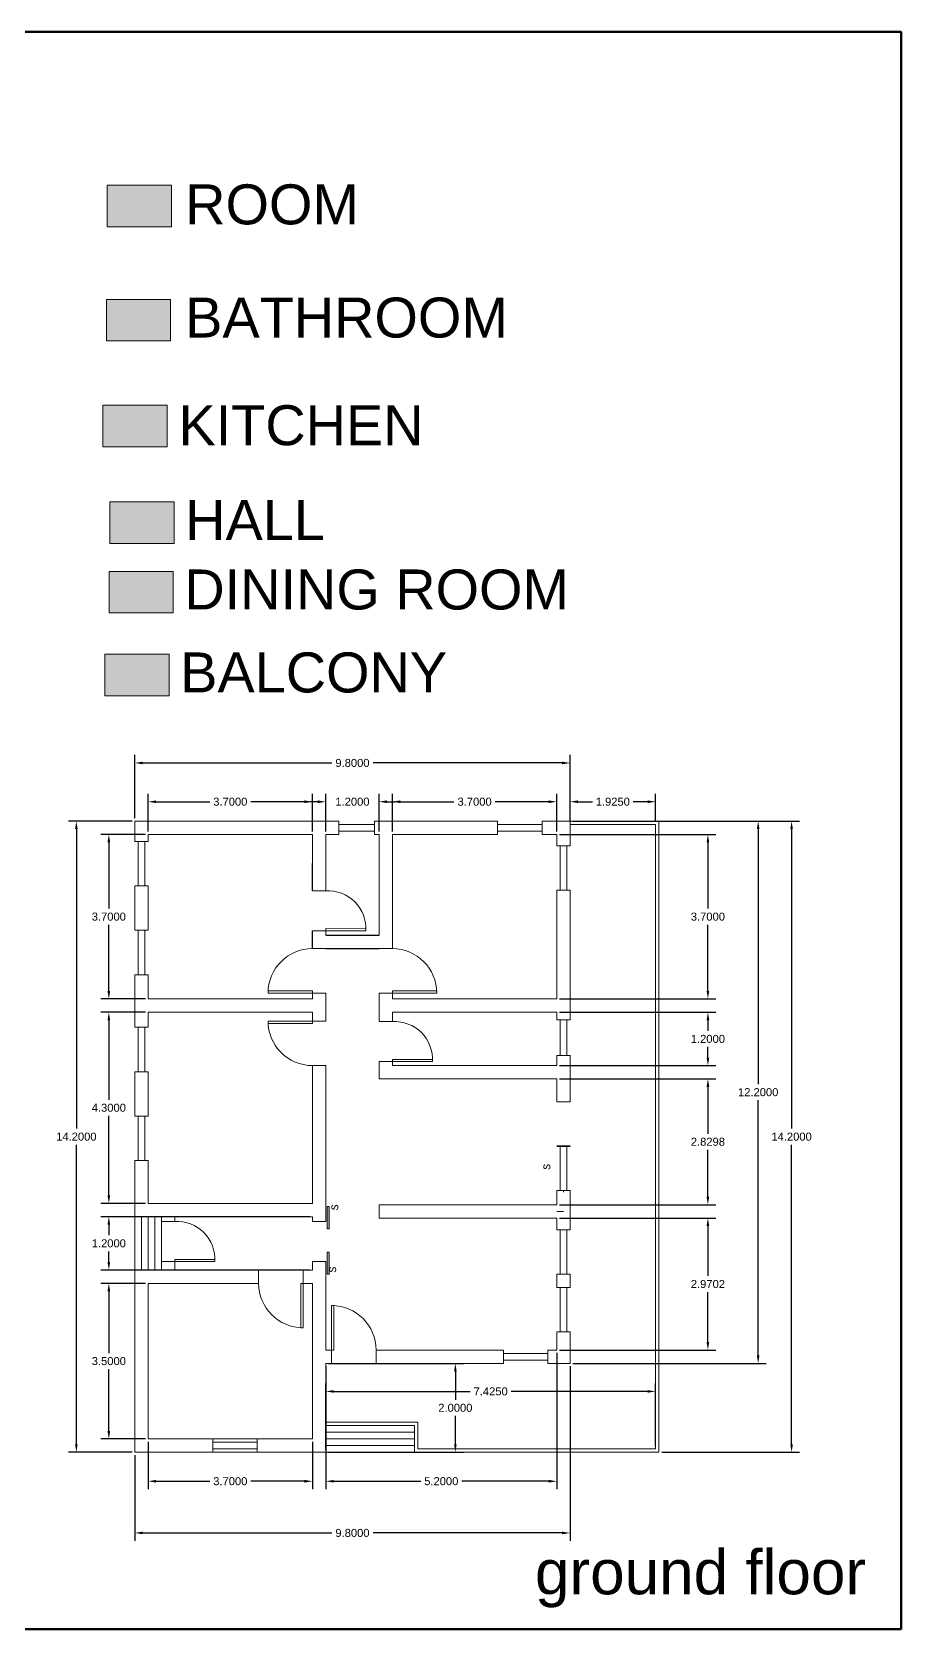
# Model space of a CAD drawing. Header units: inches. Extents: x -59 to 212, y 9 to 737.
# Drawn here: x -39.35 to -19.78, y 455.72 to 491.65 of the extents above; entities that cross this region are included whole.
import ezdxf

# ---------------------------------------------------------------- set-up
doc = ezdxf.new("R2010")
doc.units = ezdxf.units.IN
doc.header["$MEASUREMENT"] = 0
doc.linetypes.add('ACAD_ISO02W100', pattern=[15, 12, -3])
doc.layers.add('A_WALL_3D', color=1, linetype='Continuous')
doc.styles.get("Standard").update_dxf_attribs({"font": 'arial.ttf'})
doc.styles.add('STYLUS', font='stylu.ttf')
doc.dimstyles.get("Standard").update_dxf_attribs({"dimtxt": 0.18, "dimasz": 0.18, "dimexe": 0.18, "dimexo": 0.0625, "dimgap": 0.09, "dimtad": 0, "dimtih": 1, "dimtoh": 1, "dimdec": 4, "dimzin": 0, "dimdsep": 46, "dimtxsty": 'Standard', "dimcen": 0.09, "dimadec": 0, "dimazin": 0, "dimtfac": 1, "dimtdec": 4, "dimtofl": 0, "dimtmove": 0, "dimatfit": 3, "dimfxl": 1, "dimtolj": 1, "dimtzin": 0, "dimarcsym": 0})

# ---------------------------------------------------------------- blocks, each defined once
blk = doc.blocks.new('*D43')
at = {"color": 0, "lineweight": -2, "transparency": 16777216}
for p, q in [((-36.731, 473.661), (-36.731, 474.514)), ((-36.551, 474.334), (-35.345, 474.334)), ((-33.211, 474.334), (-34.418, 474.334)), ((-33.031, 473.661), (-33.031, 474.514))]:
    blk.add_line(p, q, dxfattribs=at)
at = {"color": 0, "transparency": 16777216}
for points in [[(-36.551, 474.364), (-36.551, 474.304), (-36.731, 474.334)], [(-33.211, 474.364), (-33.211, 474.304), (-33.031, 474.334)]]:
    blk.add_solid(points, dxfattribs=at)
at = {"layer": 'Defpoints', "color": 0, "transparency": 16777216}
for p in [(-33.031, 474.334), (-36.731, 473.598), (-33.031, 473.598)]:
    blk.add_point(p, dxfattribs=at)
at = {"color": 0, "lineweight": 0, "transparency": 16777216, "insert": (-34.881, 474.334), "char_height": 0.18, "attachment_point": 5}
blk.add_mtext('\\A1;3.7000', dxfattribs=at)
blk = doc.blocks.new('*D44')
at = {"color": 0, "lineweight": -2, "transparency": 16777216}
for p, q in [((-32.911, 474.334), (-33.091, 474.334)), ((-32.731, 473.661), (-32.731, 474.514)), ((-31.531, 473.661), (-31.531, 474.514)), ((-31.351, 474.334), (-31.171, 474.334))]:
    blk.add_line(p, q, dxfattribs=at)
at = {"color": 0, "transparency": 16777216}
for points in [[(-32.911, 474.364), (-32.911, 474.304), (-32.731, 474.334)], [(-31.351, 474.364), (-31.351, 474.304), (-31.531, 474.334)]]:
    blk.add_solid(points, dxfattribs=at)
at = {"layer": 'Defpoints', "color": 0, "transparency": 16777216}
for p in [(-31.531, 474.334), (-32.731, 473.598), (-31.531, 473.598)]:
    blk.add_point(p, dxfattribs=at)
at = {"color": 0, "lineweight": 0, "transparency": 16777216, "insert": (-32.131, 474.334), "char_height": 0.18, "attachment_point": 5}
blk.add_mtext('\\A1;1.2000', dxfattribs=at)
blk = doc.blocks.new('*D45')
at = {"color": 0, "lineweight": -2, "transparency": 16777216}
for p, q in [((-31.231, 473.661), (-31.231, 474.514)), ((-31.051, 474.334), (-29.845, 474.334)), ((-27.711, 474.334), (-28.918, 474.334)), ((-27.531, 473.661), (-27.531, 474.514))]:
    blk.add_line(p, q, dxfattribs=at)
at = {"color": 0, "transparency": 16777216}
for points in [[(-31.051, 474.364), (-31.051, 474.304), (-31.231, 474.334)], [(-27.711, 474.364), (-27.711, 474.304), (-27.531, 474.334)]]:
    blk.add_solid(points, dxfattribs=at)
at = {"layer": 'Defpoints', "color": 0, "transparency": 16777216}
for p in [(-27.531, 474.334), (-31.231, 473.598), (-27.531, 473.598)]:
    blk.add_point(p, dxfattribs=at)
at = {"color": 0, "lineweight": 0, "transparency": 16777216, "insert": (-29.381, 474.334), "char_height": 0.18, "attachment_point": 5}
blk.add_mtext('\\A1;3.7000', dxfattribs=at)
blk = doc.blocks.new('*D46')
at = {"color": 0, "lineweight": -2, "transparency": 16777216}
for p, q in [((-27.231, 473.886), (-27.231, 474.514)), ((-27.051, 474.334), (-26.724, 474.334)), ((-25.486, 474.334), (-25.814, 474.334)), ((-25.306, 473.886), (-25.306, 474.514))]:
    blk.add_line(p, q, dxfattribs=at)
at = {"color": 0, "transparency": 16777216}
for points in [[(-27.051, 474.364), (-27.051, 474.304), (-27.231, 474.334)], [(-25.486, 474.364), (-25.486, 474.304), (-25.306, 474.334)]]:
    blk.add_solid(points, dxfattribs=at)
at = {"layer": 'Defpoints', "color": 0, "transparency": 16777216}
for p in [(-25.306, 474.334), (-27.231, 473.823), (-25.306, 473.823)]:
    blk.add_point(p, dxfattribs=at)
at = {"color": 0, "lineweight": 0, "transparency": 16777216, "insert": (-26.269, 474.334), "char_height": 0.18, "attachment_point": 5}
blk.add_mtext('\\A1;1.9250', dxfattribs=at)
blk = doc.blocks.new('*D47')
at = {"color": 0, "lineweight": -2, "transparency": 16777216}
for p, q in [((-36.794, 473.598), (-37.796, 473.598)), ((-37.616, 473.418), (-37.616, 471.93)), ((-37.616, 470.078), (-37.616, 471.566)), ((-36.794, 469.898), (-37.796, 469.898))]:
    blk.add_line(p, q, dxfattribs=at)
at = {"color": 0, "transparency": 16777216}
for points in [[(-37.646, 473.418), (-37.586, 473.418), (-37.616, 473.598)], [(-37.646, 470.078), (-37.586, 470.078), (-37.616, 469.898)]]:
    blk.add_solid(points, dxfattribs=at)
at = {"layer": 'Defpoints', "color": 0, "transparency": 16777216}
for p in [(-36.731, 473.598), (-37.616, 469.898), (-36.731, 469.898)]:
    blk.add_point(p, dxfattribs=at)
at = {"color": 0, "lineweight": 0, "transparency": 16777216, "insert": (-37.616, 471.748), "char_height": 0.18, "attachment_point": 5}
blk.add_mtext('\\A1;3.7000', dxfattribs=at)
blk = doc.blocks.new('*D48')
at = {"color": 0, "lineweight": -2, "transparency": 16777216}
for p, q in [((-36.794, 469.598), (-37.796, 469.598)), ((-37.616, 469.418), (-37.616, 467.63)), ((-37.616, 465.478), (-37.616, 467.266)), ((-36.794, 465.298), (-37.796, 465.298))]:
    blk.add_line(p, q, dxfattribs=at)
at = {"color": 0, "transparency": 16777216}
for points in [[(-37.646, 469.418), (-37.586, 469.418), (-37.616, 469.598)], [(-37.646, 465.478), (-37.586, 465.478), (-37.616, 465.298)]]:
    blk.add_solid(points, dxfattribs=at)
at = {"layer": 'Defpoints', "color": 0, "transparency": 16777216}
for p in [(-36.731, 469.598), (-37.616, 465.298), (-36.731, 465.298)]:
    blk.add_point(p, dxfattribs=at)
at = {"color": 0, "lineweight": 0, "transparency": 16777216, "insert": (-37.616, 467.448), "char_height": 0.18, "attachment_point": 5}
blk.add_mtext('\\A1;4.3000', dxfattribs=at)
blk = doc.blocks.new('*D49')
at = {"color": 0, "lineweight": -2, "transparency": 16777216}
for p, q in [((-33.094, 464.998), (-37.796, 464.998)), ((-37.616, 464.818), (-37.616, 464.58)), ((-37.616, 463.978), (-37.616, 464.216)), ((-33.094, 463.798), (-37.796, 463.798))]:
    blk.add_line(p, q, dxfattribs=at)
at = {"color": 0, "transparency": 16777216}
for points in [[(-37.646, 464.818), (-37.586, 464.818), (-37.616, 464.998)], [(-37.646, 463.978), (-37.586, 463.978), (-37.616, 463.798)]]:
    blk.add_solid(points, dxfattribs=at)
at = {"layer": 'Defpoints', "color": 0, "transparency": 16777216}
for p in [(-33.031, 464.998), (-37.616, 463.798), (-33.031, 463.798)]:
    blk.add_point(p, dxfattribs=at)
at = {"color": 0, "lineweight": 0, "transparency": 16777216, "insert": (-37.616, 464.398), "char_height": 0.18, "attachment_point": 5}
blk.add_mtext('\\A1;1.2000', dxfattribs=at)
blk = doc.blocks.new('*D50')
at = {"color": 0, "lineweight": -2, "transparency": 16777216}
for p, q in [((-36.794, 463.498), (-37.796, 463.498)), ((-37.616, 463.318), (-37.616, 461.93)), ((-37.616, 460.178), (-37.616, 461.566)), ((-36.794, 459.998), (-37.796, 459.998))]:
    blk.add_line(p, q, dxfattribs=at)
at = {"color": 0, "transparency": 16777216}
for points in [[(-37.646, 463.318), (-37.586, 463.318), (-37.616, 463.498)], [(-37.646, 460.178), (-37.586, 460.178), (-37.616, 459.998)]]:
    blk.add_solid(points, dxfattribs=at)
at = {"layer": 'Defpoints', "color": 0, "transparency": 16777216}
for p in [(-36.731, 463.498), (-37.616, 459.998), (-36.731, 459.998)]:
    blk.add_point(p, dxfattribs=at)
at = {"color": 0, "lineweight": 0, "transparency": 16777216, "insert": (-37.616, 461.748), "char_height": 0.18, "attachment_point": 5}
blk.add_mtext('\\A1;3.5000', dxfattribs=at)
blk = doc.blocks.new('*D51')
at = {"color": 0, "lineweight": -2, "transparency": 16777216}
for p, q in [((-36.731, 459.936), (-36.731, 458.866)), ((-33.031, 459.936), (-33.031, 458.866)), ((-36.551, 459.046), (-35.345, 459.046)), ((-33.211, 459.046), (-34.418, 459.046))]:
    blk.add_line(p, q, dxfattribs=at)
at = {"color": 0, "transparency": 16777216}
for points in [[(-36.551, 459.076), (-36.551, 459.016), (-36.731, 459.046)], [(-33.211, 459.076), (-33.211, 459.016), (-33.031, 459.046)]]:
    blk.add_solid(points, dxfattribs=at)
at = {"layer": 'Defpoints', "color": 0, "transparency": 16777216}
for p in [(-36.731, 459.998), (-33.031, 459.998), (-33.031, 459.046)]:
    blk.add_point(p, dxfattribs=at)
at = {"color": 0, "lineweight": 0, "transparency": 16777216, "insert": (-34.881, 459.046), "char_height": 0.18, "attachment_point": 5}
blk.add_mtext('\\A1;3.7000', dxfattribs=at)
blk = doc.blocks.new('*D52')
at = {"color": 0, "lineweight": -2, "transparency": 16777216}
for p, q in [((-27.531, 461.936), (-27.531, 458.866)), ((-32.731, 461.636), (-32.731, 458.866)), ((-32.551, 459.046), (-30.595, 459.046)), ((-27.711, 459.046), (-29.668, 459.046))]:
    blk.add_line(p, q, dxfattribs=at)
at = {"color": 0, "transparency": 16777216}
for points in [[(-32.551, 459.076), (-32.551, 459.016), (-32.731, 459.046)], [(-27.711, 459.076), (-27.711, 459.016), (-27.531, 459.046)]]:
    blk.add_solid(points, dxfattribs=at)
at = {"layer": 'Defpoints', "color": 0, "transparency": 16777216}
for p in [(-27.531, 461.998), (-32.731, 461.698), (-27.531, 459.046)]:
    blk.add_point(p, dxfattribs=at)
at = {"color": 0, "lineweight": 0, "transparency": 16777216, "insert": (-30.131, 459.046), "char_height": 0.18, "attachment_point": 5}
blk.add_mtext('\\A1;5.2000', dxfattribs=at)
blk = doc.blocks.new('*D53')
at = {"color": 0, "lineweight": -2, "transparency": 16777216}
for p, q in [((-27.469, 464.968), (-23.948, 464.968)), ((-24.128, 464.788), (-24.128, 463.665)), ((-24.128, 462.178), (-24.128, 463.301)), ((-27.469, 461.998), (-23.948, 461.998))]:
    blk.add_line(p, q, dxfattribs=at)
at = {"color": 0, "transparency": 16777216}
for points in [[(-24.158, 464.788), (-24.098, 464.788), (-24.128, 464.968)], [(-24.158, 462.178), (-24.098, 462.178), (-24.128, 461.998)]]:
    blk.add_solid(points, dxfattribs=at)
at = {"layer": 'Defpoints', "color": 0, "transparency": 16777216}
for p in [(-27.531, 464.968), (-24.128, 464.968), (-27.531, 461.998)]:
    blk.add_point(p, dxfattribs=at)
at = {"color": 0, "lineweight": 0, "transparency": 16777216, "insert": (-24.128, 463.483), "char_height": 0.18, "attachment_point": 5}
blk.add_mtext('\\A1;2.9702', dxfattribs=at)
blk = doc.blocks.new('*D54')
at = {"color": 0, "lineweight": -2, "transparency": 16777216}
for p, q in [((-27.469, 468.098), (-23.948, 468.098)), ((-24.128, 467.918), (-24.128, 466.865)), ((-24.128, 465.448), (-24.128, 466.501)), ((-27.469, 465.268), (-23.948, 465.268))]:
    blk.add_line(p, q, dxfattribs=at)
at = {"color": 0, "transparency": 16777216}
for points in [[(-24.158, 467.918), (-24.098, 467.918), (-24.128, 468.098)], [(-24.158, 465.448), (-24.098, 465.448), (-24.128, 465.268)]]:
    blk.add_solid(points, dxfattribs=at)
at = {"layer": 'Defpoints', "color": 0, "transparency": 16777216}
for p in [(-27.531, 468.098), (-24.128, 468.098), (-27.531, 465.268)]:
    blk.add_point(p, dxfattribs=at)
at = {"color": 0, "lineweight": 0, "transparency": 16777216, "insert": (-24.128, 466.683), "char_height": 0.18, "attachment_point": 5}
blk.add_mtext('\\A1;2.8298', dxfattribs=at)
blk = doc.blocks.new('*D42')
at = {"color": 0, "lineweight": -2, "transparency": 16777216}
for p, q in [((-27.469, 469.598), (-23.948, 469.598)), ((-24.128, 469.418), (-24.128, 469.18)), ((-24.128, 468.578), (-24.128, 468.816)), ((-27.469, 468.398), (-23.948, 468.398))]:
    blk.add_line(p, q, dxfattribs=at)
at = {"color": 0, "transparency": 16777216}
for points in [[(-24.158, 469.418), (-24.098, 469.418), (-24.128, 469.598)], [(-24.158, 468.578), (-24.098, 468.578), (-24.128, 468.398)]]:
    blk.add_solid(points, dxfattribs=at)
at = {"layer": 'Defpoints', "color": 0, "transparency": 16777216}
for p in [(-27.531, 469.598), (-24.128, 469.598), (-27.531, 468.398)]:
    blk.add_point(p, dxfattribs=at)
at = {"color": 0, "lineweight": 0, "transparency": 16777216, "insert": (-24.128, 468.998), "char_height": 0.18, "attachment_point": 5}
blk.add_mtext('\\A1;1.2000', dxfattribs=at)
blk = doc.blocks.new('*D55')
at = {"color": 0, "lineweight": -2, "transparency": 16777216}
for p, q in [((-27.469, 473.598), (-23.948, 473.598)), ((-24.128, 473.418), (-24.128, 471.93)), ((-24.128, 470.078), (-24.128, 471.566)), ((-27.469, 469.898), (-23.948, 469.898))]:
    blk.add_line(p, q, dxfattribs=at)
at = {"color": 0, "transparency": 16777216}
for points in [[(-24.158, 473.418), (-24.098, 473.418), (-24.128, 473.598)], [(-24.158, 470.078), (-24.098, 470.078), (-24.128, 469.898)]]:
    blk.add_solid(points, dxfattribs=at)
at = {"layer": 'Defpoints', "color": 0, "transparency": 16777216}
for p in [(-27.531, 473.598), (-24.128, 473.598), (-27.531, 469.898)]:
    blk.add_point(p, dxfattribs=at)
at = {"color": 0, "lineweight": 0, "transparency": 16777216, "insert": (-24.128, 471.748), "char_height": 0.18, "attachment_point": 5}
blk.add_mtext('\\A1;3.7000', dxfattribs=at)
blk = doc.blocks.new('*D56')
at = {"color": 0, "lineweight": -2, "transparency": 16777216}
for p, q in [((-27.231, 461.636), (-27.231, 457.703)), ((-37.031, 459.636), (-37.031, 457.703)), ((-36.851, 457.883), (-32.595, 457.883)), ((-27.411, 457.883), (-31.668, 457.883))]:
    blk.add_line(p, q, dxfattribs=at)
at = {"color": 0, "transparency": 16777216}
for points in [[(-36.851, 457.913), (-36.851, 457.853), (-37.031, 457.883)], [(-27.411, 457.913), (-27.411, 457.853), (-27.231, 457.883)]]:
    blk.add_solid(points, dxfattribs=at)
at = {"layer": 'Defpoints', "color": 0, "transparency": 16777216}
for p in [(-27.231, 461.698), (-37.031, 459.698), (-27.231, 457.883)]:
    blk.add_point(p, dxfattribs=at)
at = {"color": 0, "lineweight": 0, "transparency": 16777216, "insert": (-32.131, 457.883), "char_height": 0.18, "attachment_point": 5}
blk.add_mtext('\\A1;9.8000', dxfattribs=at)
blk = doc.blocks.new('*D57')
at = {"color": 0, "lineweight": -2, "transparency": 16777216}
for p, q in [((-37.094, 473.898), (-38.527, 473.898)), ((-38.347, 473.718), (-38.347, 466.98)), ((-38.347, 459.878), (-38.347, 466.616)), ((-37.094, 459.698), (-38.527, 459.698))]:
    blk.add_line(p, q, dxfattribs=at)
at = {"color": 0, "transparency": 16777216}
for points in [[(-38.377, 473.718), (-38.317, 473.718), (-38.347, 473.898)], [(-38.377, 459.878), (-38.317, 459.878), (-38.347, 459.698)]]:
    blk.add_solid(points, dxfattribs=at)
at = {"layer": 'Defpoints', "color": 0, "transparency": 16777216}
for p in [(-38.347, 473.898), (-37.031, 473.898), (-37.031, 459.698)]:
    blk.add_point(p, dxfattribs=at)
at = {"color": 0, "lineweight": 0, "transparency": 16777216, "insert": (-38.347, 466.798), "char_height": 0.18, "attachment_point": 5}
blk.add_mtext('\\A1;14.2000', dxfattribs=at)
blk = doc.blocks.new('*D58')
at = {"color": 0, "lineweight": -2, "transparency": 16777216}
for p, q in [((-37.031, 473.961), (-37.031, 475.386)), ((-36.851, 475.206), (-32.595, 475.206)), ((-27.411, 475.206), (-31.668, 475.206)), ((-27.231, 473.961), (-27.231, 475.386))]:
    blk.add_line(p, q, dxfattribs=at)
at = {"color": 0, "transparency": 16777216}
for points in [[(-36.851, 475.236), (-36.851, 475.176), (-37.031, 475.206)], [(-27.411, 475.236), (-27.411, 475.176), (-27.231, 475.206)]]:
    blk.add_solid(points, dxfattribs=at)
at = {"layer": 'Defpoints', "color": 0, "transparency": 16777216}
for p in [(-27.231, 475.206), (-37.031, 473.898), (-27.231, 473.898)]:
    blk.add_point(p, dxfattribs=at)
at = {"color": 0, "lineweight": 0, "transparency": 16777216, "insert": (-32.131, 475.206), "char_height": 0.18, "attachment_point": 5}
blk.add_mtext('\\A1;9.8000', dxfattribs=at)
blk = doc.blocks.new('*D59')
at = {"color": 0, "lineweight": -2, "transparency": 16777216}
for p, q in [((-27.169, 473.898), (-22.816, 473.898)), ((-22.996, 473.718), (-22.996, 467.98)), ((-22.996, 461.878), (-22.996, 467.616)), ((-27.169, 461.698), (-22.816, 461.698))]:
    blk.add_line(p, q, dxfattribs=at)
at = {"color": 0, "transparency": 16777216}
for points in [[(-23.026, 473.718), (-22.966, 473.718), (-22.996, 473.898)], [(-23.026, 461.878), (-22.966, 461.878), (-22.996, 461.698)]]:
    blk.add_solid(points, dxfattribs=at)
at = {"layer": 'Defpoints', "color": 0, "transparency": 16777216}
for p in [(-27.231, 473.898), (-27.231, 461.698), (-22.996, 461.698)]:
    blk.add_point(p, dxfattribs=at)
at = {"color": 0, "lineweight": 0, "transparency": 16777216, "insert": (-22.996, 467.798), "char_height": 0.18, "attachment_point": 5}
blk.add_mtext('\\A1;12.2000', dxfattribs=at)
blk = doc.blocks.new('*D60')
at = {"color": 0, "lineweight": -2, "transparency": 16777216}
for p, q in [((-32.669, 461.698), (-29.634, 461.698)), ((-29.814, 461.518), (-29.814, 460.88)), ((-29.814, 459.878), (-29.814, 460.516)), ((-32.669, 459.698), (-29.634, 459.698))]:
    blk.add_line(p, q, dxfattribs=at)
at = {"color": 0, "transparency": 16777216}
for points in [[(-29.844, 461.518), (-29.784, 461.518), (-29.814, 461.698)], [(-29.844, 459.878), (-29.784, 459.878), (-29.814, 459.698)]]:
    blk.add_solid(points, dxfattribs=at)
at = {"layer": 'Defpoints', "color": 0, "transparency": 16777216}
for p in [(-32.731, 461.698), (-29.814, 461.698), (-32.731, 459.698)]:
    blk.add_point(p, dxfattribs=at)
at = {"color": 0, "lineweight": 0, "transparency": 16777216, "insert": (-29.814, 460.698), "char_height": 0.18, "attachment_point": 5}
blk.add_mtext('\\A1;2.0000', dxfattribs=at)
blk = doc.blocks.new('*D61')
at = {"color": 0, "lineweight": -2, "transparency": 16777216}
for p, q in [((-32.731, 459.761), (-32.731, 461.247)), ((-32.551, 461.067), (-29.482, 461.067)), ((-25.486, 461.067), (-28.556, 461.067)), ((-25.306, 459.836), (-25.306, 461.247))]:
    blk.add_line(p, q, dxfattribs=at)
at = {"color": 0, "transparency": 16777216}
for points in [[(-32.551, 461.097), (-32.551, 461.037), (-32.731, 461.067)], [(-25.486, 461.097), (-25.486, 461.037), (-25.306, 461.067)]]:
    blk.add_solid(points, dxfattribs=at)
at = {"layer": 'Defpoints', "color": 0, "transparency": 16777216}
for p in [(-32.731, 461.067), (-32.731, 459.698), (-25.306, 459.773)]:
    blk.add_point(p, dxfattribs=at)
at = {"color": 0, "lineweight": 0, "transparency": 16777216, "insert": (-29.019, 461.067), "char_height": 0.18, "attachment_point": 5}
blk.add_mtext('\\A1;7.4250', dxfattribs=at)
blk = doc.blocks.new('*D62')
at = {"color": 0, "lineweight": -2, "transparency": 16777216}
for p, q in [((-25.169, 473.898), (-22.064, 473.898)), ((-22.244, 473.718), (-22.244, 466.98)), ((-22.244, 459.878), (-22.244, 466.616)), ((-25.169, 459.698), (-22.064, 459.698))]:
    blk.add_line(p, q, dxfattribs=at)
at = {"color": 0, "transparency": 16777216}
for points in [[(-22.274, 473.718), (-22.214, 473.718), (-22.244, 473.898)], [(-22.274, 459.878), (-22.214, 459.878), (-22.244, 459.698)]]:
    blk.add_solid(points, dxfattribs=at)
at = {"layer": 'Defpoints', "color": 0, "transparency": 16777216}
for p in [(-25.231, 473.898), (-25.231, 459.698), (-22.244, 459.698)]:
    blk.add_point(p, dxfattribs=at)
at = {"color": 0, "lineweight": 0, "transparency": 16777216, "insert": (-22.244, 466.798), "char_height": 0.18, "attachment_point": 5}
blk.add_mtext('\\A1;14.2000', dxfattribs=at)

msp = doc.modelspace()

# ---------------------------------------------------------------- hatches: boundary and pattern name
at = {"linetype": 'ACAD_ISO02W100', "lineweight": 0, "true_color": 0x642165}
h = msp.add_hatch(color=219, dxfattribs=at)
h.dxf.hatch_style = 1
h.paths.add_polyline_path([(-36.20582, 488.20414), (-37.65254, 488.20414), (-37.65254, 487.26964), (-36.20582, 487.26964)])
at = {"linetype": 'ACAD_ISO02W100', "lineweight": 0, "true_color": 0xf8d731}
h = msp.add_hatch(color=40, dxfattribs=at)
h.dxf.hatch_style = 1
h.paths.add_polyline_path([(-36.22488, 485.63589), (-37.67161, 485.63589), (-37.67161, 484.70139), (-36.22488, 484.70139)])
at = {"linetype": 'ACAD_ISO02W100', "lineweight": 0}
h = msp.add_hatch(color=3, dxfattribs=at)
h.dxf.hatch_style = 1
h.paths.add_polyline_path([(-36.30626, 483.25688), (-37.75298, 483.25688), (-37.75298, 482.32238), (-36.30626, 482.32238)])
at = {"linetype": 'ACAD_ISO02W100', "lineweight": 0, "true_color": 0xf27172}
h = msp.add_hatch(color=11, dxfattribs=at)
h.dxf.hatch_style = 1
h.paths.add_polyline_path([(-36.14571, 481.07841), (-37.59243, 481.07841), (-37.59243, 480.1439), (-36.14571, 480.1439)])
at = {"linetype": 'ACAD_ISO02W100', "lineweight": 0}
h = msp.add_hatch(color=1, dxfattribs=at)
h.dxf.hatch_style = 1
h.paths.add_polyline_path([(-36.16508, 479.51735), (-37.6118, 479.51735), (-37.6118, 478.58285), (-36.16508, 478.58285)])
at = {"linetype": 'ACAD_ISO02W100', "lineweight": 0, "true_color": 0x293189}
h = msp.add_hatch(color=177, dxfattribs=at)
h.dxf.hatch_style = 1
h.paths.add_polyline_path([(-36.25786, 477.65117), (-37.70459, 477.65117), (-37.70459, 476.71667), (-36.25786, 476.71667)])
at = {"lineweight": 0}
h = msp.add_hatch(color=7, dxfattribs=at)
h.dxf.hatch_style = 1
h.paths.add_polyline_path([(-32.65436, 465.2277), (-32.6992, 465.2277), (-32.6992, 464.7277), (-32.65436, 464.7277)])
h = msp.add_hatch(color=7, dxfattribs=at)
h.dxf.hatch_style = 1
h.paths.add_polyline_path([(-32.6524, 464.20311), (-32.69724, 464.20311), (-32.69724, 463.70311), (-32.6524, 463.70311)])

# ---------------------------------------------------------------- linework, layer by layer
for p, q in [((-32.43509, 473.89812), (-37.03143, 473.89812)), ((-37.03143, 473.89812), (-37.03143, 473.44072)), ((-33.03143, 473.59812), (-36.73143, 473.59812)), ((-36.73143, 473.59812), (-36.73143, 473.44072)), ((-33.03143, 473.59812), (-33.03143, 472.94285)), ((-32.43509, 473.59812), (-32.73143, 473.59812)), ((-32.73143, 473.59812), (-32.73143, 472.32805)), ((-32.43509, 473.89812), (-32.43509, 473.59812)), ((-32.43509, 473.82312), (-31.63509, 473.82312)), ((-32.43509, 473.67312), (-31.63509, 473.67312)), ((-28.86247, 473.89812), (-31.63509, 473.89812)), ((-31.63509, 473.89812), (-31.63509, 473.59812)), ((-31.53143, 473.59812), (-31.63509, 473.59812)), ((-31.53143, 473.59812), (-31.53143, 471.32822)), ((-28.86247, 473.59812), (-31.23143, 473.59812)), ((-31.23143, 473.59812), (-31.23143, 471.02822)), ((-28.86247, 473.59812), (-28.86247, 473.89812)), ((-28.86247, 473.82312), (-27.86247, 473.82312)), ((-28.86247, 473.67312), (-27.86247, 473.67312)), ((-27.23143, 473.89812), (-27.86247, 473.89812)), ((-27.86247, 473.59812), (-27.86247, 473.89812)), ((-27.53143, 473.59812), (-27.86247, 473.59812)), ((-27.53143, 473.34079), (-27.53143, 473.59812)), ((-27.23143, 473.34079), (-27.23143, 473.89812)), ((-37.03143, 473.44072), (-36.73143, 473.44072)), ((-36.95643, 472.44072), (-36.95643, 473.44072)), ((-36.80643, 472.44072), (-36.80643, 473.44072)), ((-27.53143, 473.34079), (-27.23143, 473.34079)), ((-27.45643, 473.34079), (-27.45643, 472.34079)), ((-27.30643, 473.34079), (-27.30643, 472.34079)), ((-37.03143, 472.44072), (-37.03143, 471.44072)), ((-37.03143, 472.44072), (-36.73143, 472.44072)), ((-36.73143, 472.44072), (-36.73143, 471.44072)), ((-27.53143, 469.89812), (-27.53143, 472.34079)), ((-27.53143, 472.34079), (-27.23143, 472.34079)), ((-27.23143, 469.42639), (-27.23143, 472.34079)), ((-37.03143, 471.44072), (-36.73143, 471.44072)), ((-36.95643, 470.44072), (-36.95643, 471.44072)), ((-36.80643, 470.44072), (-36.80643, 471.44072)), ((-32.73143, 471.42822), (-32.73143, 471.47822)), ((-32.73143, 471.42822), (-33.03143, 471.42822)), ((-32.73143, 471.42822), (-32.73143, 471.32822)), ((-37.03143, 470.44072), (-37.03143, 469.74812)), ((-37.03143, 470.44072), (-36.73143, 470.44072)), ((-36.73143, 470.44072), (-36.73143, 469.89812)), ((-33.03143, 470.02822), (-33.03143, 469.89812)), ((-32.73143, 470.02822), (-32.73143, 469.39812)), ((-31.53143, 469.38628), (-31.53143, 470.02822)), ((-31.23143, 470.02822), (-31.23143, 469.89812)), ((-37.03143, 469.74812), (-37.03143, 469.25926)), ((-36.73143, 469.89812), (-33.03143, 469.89812)), ((-27.53143, 469.89812), (-31.23143, 469.89812)), ((-36.73143, 469.59812), (-36.73143, 469.25926)), ((-36.73143, 469.59812), (-33.03143, 469.59812)), ((-33.03144, 469.34812), (-33.03143, 469.39812)), ((-33.03143, 469.59812), (-33.03143, 469.39812)), ((-33.03143, 469.39812), (-32.73143, 469.39812)), ((-31.23143, 469.38628), (-31.23143, 469.59812)), ((-27.53143, 469.59812), (-31.23143, 469.59812)), ((-27.53143, 469.42639), (-27.53143, 469.59812)), ((-27.53143, 469.42639), (-27.23143, 469.42639)), ((-27.45643, 469.42639), (-27.45643, 468.62639)), ((-27.30643, 469.42639), (-27.30643, 468.62639)), ((-37.03143, 469.25926), (-36.73143, 469.25926)), ((-36.95643, 468.25926), (-36.95643, 469.25926)), ((-36.80643, 468.25926), (-36.80643, 469.25926)), ((-27.53143, 468.39812), (-27.53143, 468.62639)), ((-27.53143, 468.62639), (-27.23143, 468.62639)), ((-27.23143, 467.58391), (-27.23143, 468.62639)), ((-37.03143, 468.25926), (-37.03143, 467.25926)), ((-37.03143, 468.25926), (-36.73143, 468.25926)), ((-36.73143, 468.25926), (-36.73143, 467.25926)), ((-33.03143, 468.39812), (-33.03143, 465.29812)), ((-33.03143, 468.39812), (-32.73143, 468.39812)), ((-32.73143, 468.39812), (-32.73143, 464.88772)), ((-31.53143, 468.39812), (-31.53143, 468.48628)), ((-31.53143, 468.48628), (-31.53143, 468.09812)), ((-31.23143, 468.39812), (-31.23143, 468.48628)), ((-31.23143, 468.48628), (-31.23143, 468.39812)), ((-31.23143, 468.39812), (-27.53143, 468.39812)), ((-31.53143, 468.09812), (-27.53143, 468.09812)), ((-27.53143, 467.58391), (-27.53143, 468.09812)), ((-27.53143, 467.58391), (-27.23143, 467.58391)), ((-37.03143, 467.25926), (-36.73143, 467.25926)), ((-36.95643, 466.25926), (-36.95643, 467.25926)), ((-36.80643, 466.25926), (-36.80643, 467.25926)), ((-27.53143, 466.59391), (-27.23143, 466.59391)), ((-27.53143, 466.58391), (-27.23143, 466.58391)), ((-27.53143, 466.57391), (-27.23143, 466.57391)), ((-27.45643, 465.58391), (-27.45643, 466.57391)), ((-27.30643, 465.58391), (-27.30643, 466.57391)), ((-37.03143, 466.25926), (-37.03143, 464.99812)), ((-37.03143, 466.25926), (-36.73143, 466.25926)), ((-36.73143, 466.25926), (-36.73143, 465.29812)), ((-27.53143, 465.26831), (-27.53143, 465.58391)), ((-27.53143, 465.58391), (-27.23143, 465.58391)), ((-27.23143, 464.70461), (-27.23143, 465.58391)), ((-37.03143, 464.99812), (-36.43143, 464.99812)), ((-36.73143, 465.29812), (-36.13143, 465.29812)), ((-36.43143, 464.99812), (-36.43143, 464.88772)), ((-36.13143, 465.29812), (-33.03143, 465.29812)), ((-36.13143, 464.99812), (-36.13143, 464.88772)), ((-36.13143, 464.99812), (-33.03143, 464.99812)), ((-33.03143, 464.99812), (-33.03143, 464.88772)), ((-27.53143, 465.26831), (-31.53143, 465.26831)), ((-31.53143, 465.26831), (-31.53143, 464.96831)), ((-36.43143, 464.88772), (-36.13143, 464.88772)), ((-33.03143, 464.88772), (-32.73143, 464.88772)), ((-27.53143, 464.96831), (-31.53143, 464.96831)), ((-27.53143, 464.70461), (-27.53143, 464.96831)), ((-27.53143, 464.70461), (-27.23143, 464.70461)), ((-27.45643, 464.70461), (-27.45643, 463.69812)), ((-27.30643, 464.70461), (-27.30643, 463.69812)), ((-36.43143, 463.98772), (-36.43143, 463.79812)), ((-36.43143, 463.98772), (-36.13143, 463.98772)), ((-36.13143, 463.98772), (-36.13143, 463.79812)), ((-33.03143, 463.98772), (-33.03143, 463.79812)), ((-33.03143, 463.98772), (-32.73143, 463.98772)), ((-32.73143, 463.98772), (-32.73143, 461.99812)), ((-36.43143, 463.79812), (-37.03143, 463.79812)), ((-37.03143, 463.79812), (-37.03143, 459.69812)), ((-36.13143, 463.79812), (-34.24269, 463.79812)), ((-34.24269, 463.79812), (-34.24269, 463.49812)), ((-33.24269, 463.79812), (-33.03143, 463.79812)), ((-33.24269, 463.79812), (-33.24269, 463.49812)), ((-27.53143, 463.40461), (-27.53143, 463.70461)), ((-27.53143, 463.70461), (-27.23143, 463.70461)), ((-27.23143, 463.40461), (-27.23143, 463.70461)), ((-36.13143, 463.49812), (-36.73143, 463.49812)), ((-36.73143, 463.49812), (-36.73143, 459.99812)), ((-36.13143, 463.49812), (-34.24269, 463.49812)), ((-33.24269, 463.49812), (-33.03143, 463.49812)), ((-33.03143, 463.49812), (-33.03143, 461.99812)), ((-27.53143, 463.40461), (-27.23143, 463.40461)), ((-27.45643, 463.40461), (-27.45643, 462.40461)), ((-27.30643, 463.40461), (-27.30643, 462.40461)), ((-27.53143, 461.99812), (-27.53143, 462.40461)), ((-27.53143, 462.40461), (-27.23143, 462.40461)), ((-27.23143, 461.69812), (-27.23143, 462.40461)), ((-33.03143, 459.99812), (-33.03143, 461.99812)), ((-32.73143, 461.99812), (-32.5994, 461.99812)), ((-32.5994, 461.99812), (-32.5994, 461.69812)), ((-31.5994, 461.99812), (-28.73006, 461.99812)), ((-31.5994, 461.99812), (-31.5994, 461.69812)), ((-28.73006, 461.99812), (-28.73006, 461.69812)), ((-28.73006, 461.92312), (-27.73006, 461.92312)), ((-28.73006, 461.77312), (-27.73006, 461.77312)), ((-27.73006, 461.99812), (-27.53143, 461.99812)), ((-27.73006, 461.99812), (-27.73006, 461.69812)), ((-32.73143, 461.69812), (-32.5994, 461.69812)), ((-32.73143, 459.69812), (-32.73143, 461.69812)), ((-31.5994, 461.69812), (-28.73006, 461.69812)), ((-27.73006, 461.69812), (-27.23143, 461.69812)), ((-36.73143, 459.99812), (-33.03143, 459.99812)), ((-35.27636, 459.99812), (-35.27636, 459.69812)), ((-34.27636, 459.99812), (-34.27636, 459.69812)), ((-37.03143, 459.69812), (-32.73143, 459.69812))]:
    msp.add_line(p, q, dxfattribs=at)
at = {"color": 2, "lineweight": 0}
for p, q in [((-27.23143, 473.89812), (-25.23143, 473.89812)), ((-27.23143, 473.82312), (-27.23143, 473.89812)), ((-27.23143, 473.82312), (-25.30643, 473.82312)), ((-25.30643, 459.77312), (-25.30643, 473.82312)), ((-25.23143, 459.69812), (-25.23143, 473.89812)), ((-32.73143, 471.47822), (-31.83143, 471.47807)), ((-31.83143, 471.42807), (-32.73143, 471.42822)), ((-33.03144, 470.07822), (-34.03144, 470.07805)), ((-34.03144, 470.07805), (-34.03143, 470.02805)), ((-34.03143, 470.02805), (-33.03143, 470.02822)), ((-33.03144, 470.07822), (-33.03144, 470.02822)), ((-30.23144, 470.02822), (-31.23144, 470.02839)), ((-31.23143, 470.07839), (-30.23143, 470.07822)), ((-31.23143, 470.07839), (-31.23143, 470.02839)), ((-30.23143, 470.07822), (-30.23144, 470.02822)), ((-33.03144, 469.34812), (-34.03144, 469.34828)), ((-34.03143, 469.39828), (-33.03143, 469.39812)), ((-31.23143, 468.53645), (-30.33143, 468.5363)), ((-31.23143, 468.53645), (-31.23143, 468.48645)), ((-30.33143, 468.4863), (-31.23143, 468.48645)), ((-37.03143, 464.99812), (-37.03143, 463.79812)), ((-36.88143, 464.99812), (-36.88143, 463.79812)), ((-36.73143, 464.99812), (-36.73143, 463.79812)), ((-36.58143, 464.99812), (-36.58143, 463.79812)), ((-36.43143, 464.99812), (-36.43143, 463.79812)), ((-32.6992, 464.7277), (-32.6992, 465.2277)), ((-32.6992, 465.2277), (-32.65436, 465.2277)), ((-32.65436, 465.2277), (-32.65436, 464.7277)), ((-32.6992, 464.7277), (-32.6492, 464.7277)), ((-36.13143, 464.03787), (-35.23143, 464.03772)), ((-36.13143, 464.03787), (-36.13143, 463.98787)), ((-35.23143, 463.98772), (-36.13143, 463.98787)), ((-32.69724, 464.20311), (-32.6524, 464.20311)), ((-32.69724, 463.70311), (-32.69724, 464.20311)), ((-32.6524, 464.20311), (-32.6524, 463.70311)), ((-32.69724, 463.70311), (-32.64724, 463.70311)), ((-33.29269, 463.49811), (-33.24269, 463.49812)), ((-33.29269, 463.49811), (-33.29252, 462.49811)), ((-33.24252, 462.49812), (-33.24269, 463.49812)), ((-32.54957, 462.99812), (-32.59957, 462.99812)), ((-32.59957, 462.99812), (-32.5994, 461.99812)), ((-32.5494, 461.99812), (-32.54957, 462.99812)), ((-33.29274, 462.50102), (-33.24274, 462.50103)), ((-32.5494, 461.99812), (-32.5994, 461.99812)), ((-32.73143, 460.37312), (-30.65643, 460.37312)), ((-30.65643, 459.77312), (-30.65643, 460.37312)), ((-32.73143, 460.29812), (-30.73143, 460.29812)), ((-32.73143, 460.14812), (-30.73143, 460.14812)), ((-32.73143, 459.99812), (-30.73143, 459.99812)), ((-30.73143, 459.69812), (-30.73143, 460.29812)), ((-32.73143, 459.84812), (-30.73143, 459.84812)), ((-32.73143, 459.69812), (-25.23143, 459.69812)), ((-30.65643, 459.77312), (-25.30643, 459.77312))]:
    msp.add_line(p, q, dxfattribs=at)
for p, q in [((-33.03126, 472.32805), (-33.03126, 472.94285)), ((-33.03143, 471.02822), (-33.03143, 471.42822)), ((-32.73143, 471.32822), (-31.53143, 471.32822)), ((-32.73143, 471.02822), (-31.53143, 471.02822))]:
    msp.add_line(p, q)
at = {"color": 7, "lineweight": 0}
for p, q in [((-33.03126, 472.32805), (-32.73126, 472.32805)), ((-33.03143, 471.02822), (-32.73143, 471.02822)), ((-31.53143, 471.02822), (-31.23143, 471.02822)), ((-33.03143, 470.02822), (-32.73143, 470.02822)), ((-31.53143, 470.02822), (-31.23143, 470.02822)), ((-31.53143, 469.38628), (-31.23143, 469.38628)), ((-31.53143, 468.48628), (-31.23143, 468.48628)), ((-31.23143, 468.48628), (-31.53143, 468.48628))]:
    msp.add_line(p, q, dxfattribs=at)
at = {"color": 5, "lineweight": 0}
for p, q in [((-27.38143, 465.58391), (-27.38143, 465.54812)), ((-27.38143, 465.11831), (-27.53143, 465.11831))]:
    msp.add_line(p, q, dxfattribs=at)
at = {"color": 0, "lineweight": 0}
for p, q in [((-35.27636, 459.92312), (-34.27636, 459.92312)), ((-35.27636, 459.77312), (-34.27636, 459.77312))]:
    msp.add_line(p, q, dxfattribs=at)
at = {"color": 1, "lineweight": 100}
msp.add_lwpolyline([(-58.91673, 491.65315), (-19.77863, 491.65315), (-19.77863, 455.72037), (-58.91673, 455.72037)], dxfattribs=at)
at = {"linetype": 'ACAD_ISO02W100', "lineweight": 0}
for points in [[(-36.20582, 488.20414), (-37.65254, 488.20414), (-37.65254, 487.26964), (-36.20582, 487.26964)], [(-36.22488, 485.63589), (-37.67161, 485.63589), (-37.67161, 484.70139), (-36.22488, 484.70139)], [(-36.30626, 483.25688), (-37.75298, 483.25688), (-37.75298, 482.32238), (-36.30626, 482.32238)], [(-36.14571, 481.07841), (-37.59243, 481.07841), (-37.59243, 480.1439), (-36.14571, 480.1439)], [(-36.16508, 479.51735), (-37.6118, 479.51735), (-37.6118, 478.58285), (-36.16508, 478.58285)], [(-36.25786, 477.65117), (-37.70459, 477.65117), (-37.70459, 476.71667), (-36.25786, 476.71667)]]:
    msp.add_lwpolyline(points, close=True, dxfattribs=at)
at = {"layer": 'A_WALL_3D', "color": 2, "lineweight": 0}
for centre, radius, start, end in [((-32.68078, 471.4787), 0.85085, 356.588656, 93.4018), ((-33.03143, 470.02822), 1, 90.009705, 180.009631), ((-31.23144, 470.02839), 1, 359.990369, 89.990295), ((-33.03143, 469.39812), 1, 179.990369, 269.990295), ((-31.18078, 468.53693), 0.85085, 356.588656, 93.4018), ((-36.08078, 464.03835), 0.85085, 356.588656, 93.4018), ((-33.24269, 463.49812), 1, 180.009705, 270.009631), ((-32.5994, 461.99812), 1, 0.009705, 90.009631)]:
    msp.add_arc(centre, radius, start, end, dxfattribs=at)

# ---------------------------------------------------------------- texts
at = {"lineweight": 0, "char_height": 0.9, "attachment_point": 1}
for s, insert in [('ROOM', (-35.8964, 488.22346)), ('BATHROOM', (-35.8964, 485.67749)), ('KITCHEN', (-36.04798, 483.25472)), ('HALL', (-35.8964, 481.12004)), ('DINING ROOM', (-35.91577, 479.55899)), ('BALCONY', (-36.00856, 477.6928))]:
    msp.add_mtext_dynamic_manual_height_columns(s, width=12, gutter_width=1, heights=[0], dxfattribs=dict(at, insert=insert))
at = {"color": 2, "lineweight": 0, "char_height": 0.2, "attachment_point": 1, "rotation": 87.451772, "style": 'STYLUS'}
for insert in [(-27.88043, 466.05908), (-32.65436, 465.14917), (-32.70173, 463.74682)]:
    msp.add_mtext_dynamic_manual_height_columns('s', width=0.1453898, gutter_width=2.12639, heights=[0], dxfattribs=dict(at, insert=insert))
at = {"color": 1, "lineweight": 0, "insert": (-28.02158, 457.50309), "char_height": 1, "width": 25.7543897, "attachment_point": 1}
msp.add_mtext('ground floor', dxfattribs=at)

# ---------------------------------------------------------------- dimensions: what is measured, and where the dimension line sits
at = {"color": 3, "lineweight": 0}
for base, p1, p2, picture, middle in [((-27.23143, 475.20579), (-37.03143, 473.89812), (-27.23143, 473.89812), '*D58', (-32.13143, 475.20579)), ((-27.23143, 457.88309), (-37.03143, 459.69812), (-27.23143, 461.69812), '*D56', (-32.13143, 457.88309)), ((-32.73143, 461.0666), (-25.30643, 459.77312), (-32.73143, 459.69812), '*D61', (-29.01893, 461.0666))]:
    dim = msp.add_linear_dim(base=base, p1=p1, p2=p2, dimstyle='Standard', dxfattribs=at)
    dim.commit()
    dim.dimension.update_dxf_attribs({"geometry": picture, "text_midpoint": middle})
at = {"color": 1, "lineweight": 0}
for base, p1, p2, picture, middle in [((-33.03143, 474.33441), (-36.73143, 473.59812), (-33.03143, 473.59812), '*D43', (-34.88143, 474.33441)), ((-31.53143, 474.33441), (-32.73143, 473.59812), (-31.53143, 473.59812), '*D44', (-32.13143, 474.33441)), ((-27.53143, 474.33441), (-31.23143, 473.59812), (-27.53143, 473.59812), '*D45', (-29.38143, 474.33441)), ((-25.30643, 474.33441), (-27.23143, 473.82312), (-25.30643, 473.82312), '*D46', (-26.26893, 474.33441)), ((-27.53143, 459.04585), (-32.73143, 461.69812), (-27.53143, 461.99812), '*D52', (-30.13143, 459.04585)), ((-33.03143, 459.04585), (-36.73143, 459.99812), (-33.03143, 459.99812), '*D51', (-34.88143, 459.04585))]:
    dim = msp.add_linear_dim(base=base, p1=p1, p2=p2, dimstyle='Standard', dxfattribs=at)
    dim.commit()
    dim.dimension.update_dxf_attribs({"geometry": picture, "text_midpoint": middle})
at = {"color": 3, "lineweight": 0}
for base, p1, p2, picture, middle in [((-38.34656, 473.89812), (-37.03143, 459.69812), (-37.03143, 473.89812), '*D57', (-38.34656, 466.79812)), ((-22.99638, 461.69812), (-27.23143, 473.89812), (-27.23143, 461.69812), '*D59', (-22.99638, 467.79812)), ((-22.24385, 459.69812), (-25.23143, 473.89812), (-25.23143, 459.69812), '*D62', (-22.24385, 466.79812)), ((-29.81428, 461.69812), (-32.73143, 459.69812), (-32.73143, 461.69812), '*D60', (-29.81428, 460.69812))]:
    dim = msp.add_linear_dim(base=base, p1=p1, p2=p2, angle=90, dimstyle='Standard', dxfattribs=at)
    dim.commit()
    dim.dimension.update_dxf_attribs({"geometry": picture, "text_midpoint": middle})
at = {"color": 1, "lineweight": 0}
for base, p1, p2, picture, middle in [((-37.61552, 469.89812), (-36.73143, 473.59812), (-36.73143, 469.89812), '*D47', (-37.61552, 471.74812)), ((-24.12849, 473.59812), (-27.53143, 469.89812), (-27.53143, 473.59812), '*D55', (-24.12849, 471.74812)), ((-37.61552, 465.29812), (-36.73143, 469.59812), (-36.73143, 465.29812), '*D48', (-37.61552, 467.44812)), ((-24.12849, 469.59812), (-27.53143, 468.39812), (-27.53143, 469.59812), '*D42', (-24.12849, 468.99812)), ((-24.12849, 468.09812), (-27.53143, 465.26831), (-27.53143, 468.09812), '*D54', (-24.12849, 466.68321)), ((-37.61552, 463.79812), (-33.03143, 464.99812), (-33.03143, 463.79812), '*D49', (-37.61552, 464.39812)), ((-24.12849, 464.96831), (-27.53143, 461.99812), (-27.53143, 464.96831), '*D53', (-24.12849, 463.48321)), ((-37.61552, 459.99812), (-36.73143, 463.49812), (-36.73143, 459.99812), '*D50', (-37.61552, 461.74812))]:
    dim = msp.add_linear_dim(base=base, p1=p1, p2=p2, angle=90, dimstyle='Standard', dxfattribs=at)
    dim.commit()
    dim.dimension.update_dxf_attribs({"geometry": picture, "text_midpoint": middle})

doc.saveas('drawing.dxf')
